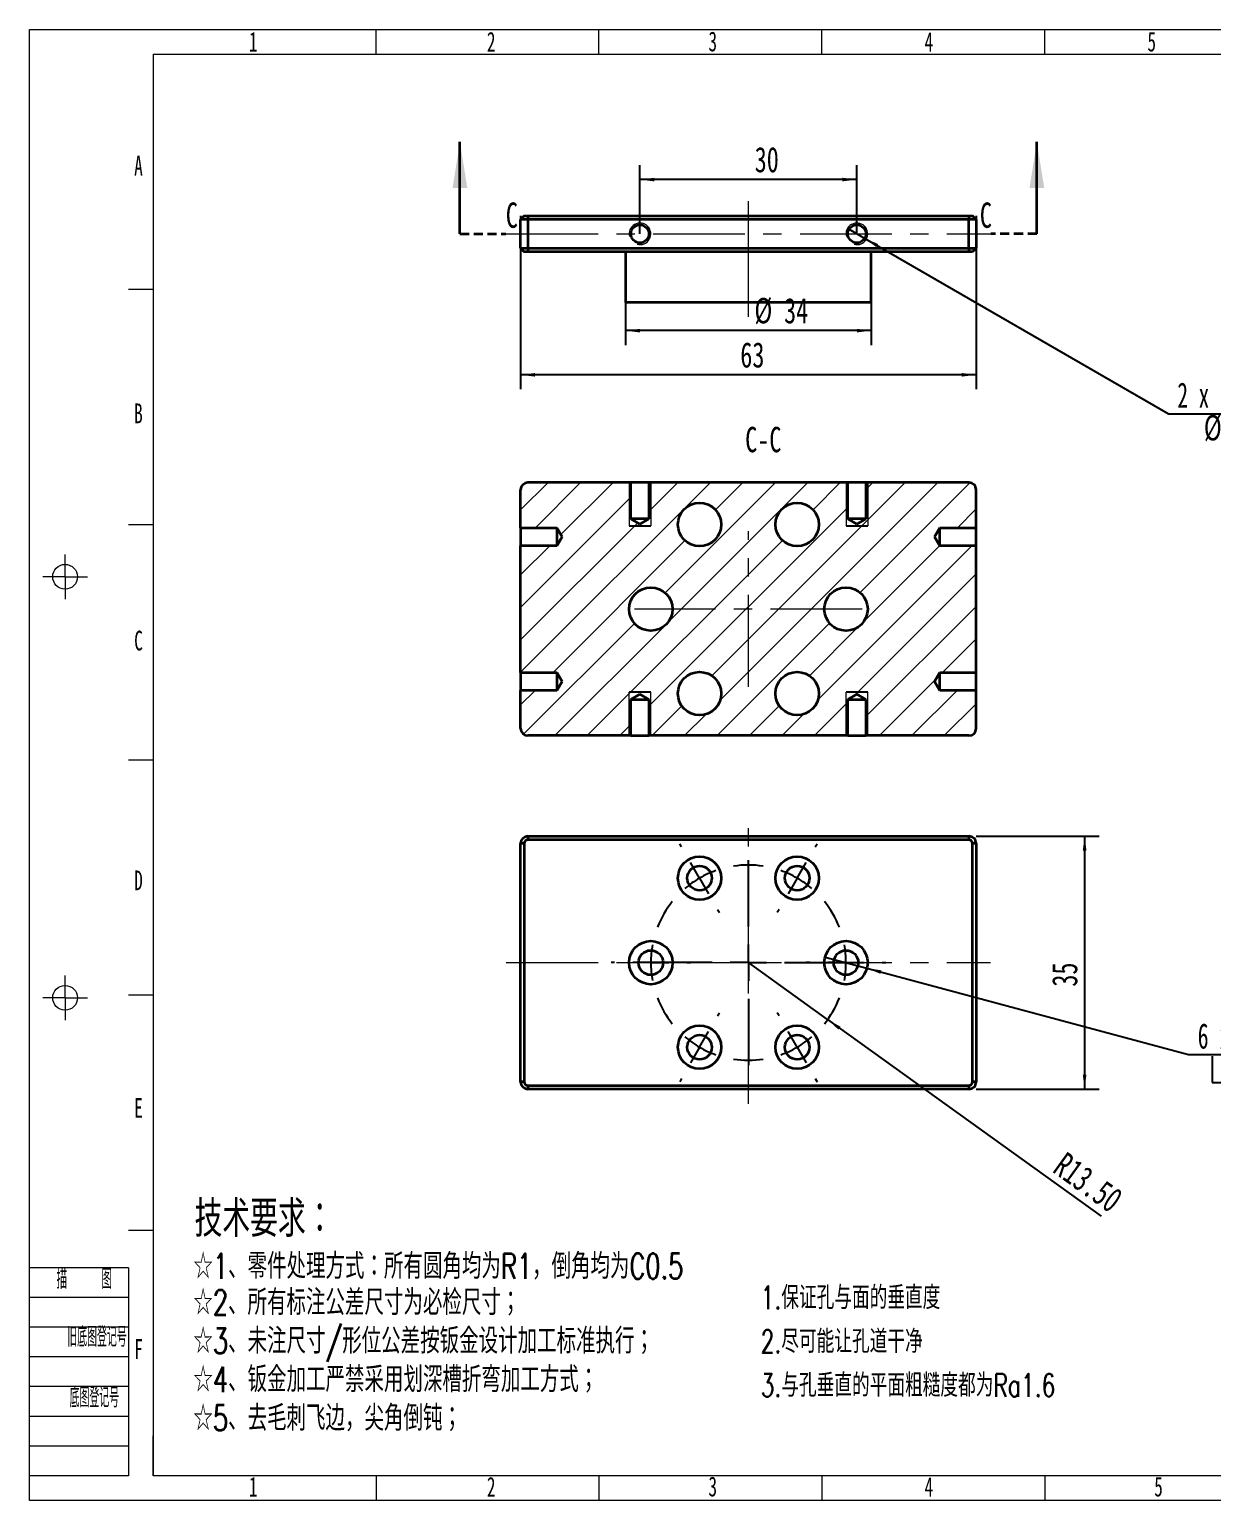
# Model space of a CAD drawing. Header units: millimetres. Extents: x 5 to 292, y 3 to 206.
# Drawn here: x 4.5 to 168, y 2.8 to 206.2 of the extents above; entities that cross this region are included whole.
import ezdxf

# ---------------------------------------------------------------- set-up
doc = ezdxf.new("R2010")
doc.units = ezdxf.units.MM
doc.linetypes.add('CENTERX2', pattern=[20.32, 12.7, -2.54, 2.54, -2.54])
doc.linetypes.add('HIDDEN', pattern=[1.905, 1.27, -0.635])
doc.layers.add('10', color=7, linetype='Continuous')
doc.layers.add('SLD-0', color=7, linetype='Continuous')
doc.layers.add('粗实线层', color=7, linetype='Continuous', lineweight=25)
doc.styles.add('SLDTEXTSTYLE0', font='TXT', dxfattribs={"width": 0.7, "bigfont": 'bigfont'})
doc.styles.add('SLDTEXTSTYLE1', font='TXT', dxfattribs={"width": 0.7})
doc.styles.add('SLDTEXTSTYLE13', font='TXT', dxfattribs={"width": 0.616667})
doc.styles.add('SLDTEXTSTYLE14', font='TXT', dxfattribs={"width": 0.633333})
doc.styles.add('SLDTEXTSTYLE7', font='TXT', dxfattribs={"width": 0.638186})
doc.styles.add('SLDTEXTSTYLE8', font='TXT', dxfattribs={"width": 0.484951, "bigfont": 'bigfont'})
doc.styles.add('SLDTEXTSTYLE9', font='TXT', dxfattribs={"width": 0.454852, "bigfont": 'bigfont'})
doc.dimstyles.new('SLDDIMSTYLE0', dxfattribs={"dimtxt": 3.5, "dimasz": 2, "dimexe": 0, "dimexo": 0.0625, "dimgap": 0.875, "dimtad": 2, "dimrnd": 1e-09, "dimzin": 12, "dimdsep": 46, "dimtxsty": 'SLDTEXTSTYLE1', "dimsah": 1, "dimcen": 0.09, "dimadec": 0, "dimazin": 3, "dimtfac": 1, "dimtofl": 0, "dimtmove": 0, "dimatfit": 3, "dimfxl": 0, "dimfrac": 2, "dimtolj": 1, "dimtzin": 12, "dimarcsym": 0})
doc.dimstyles.new('SLDDIMSTYLE1', dxfattribs={"dimtxt": 3.5, "dimasz": 2, "dimexe": 0, "dimexo": 0.0625, "dimgap": 0.875, "dimtad": 0, "dimtih": 1, "dimtoh": 1, "dimdec": 6, "dimrnd": 1e-09, "dimzin": 12, "dimdsep": 46, "dimtxsty": 'SLDTEXTSTYLE1', "dimblk1": 'NONE', "dimsah": 1, "dimcen": 0, "dimadec": 0, "dimazin": 3, "dimtfac": 1, "dimtmove": 0, "dimatfit": 3, "dimldrblk": 'NONE', "dimfxl": 0, "dimfrac": 2, "dimtolj": 1, "dimtzin": 12, "dimarcsym": 0})
doc.dimstyles.new('SLDDIMSTYLE2', dxfattribs={"dimtxt": 3.5, "dimasz": 2, "dimexe": 0, "dimexo": 0.0625, "dimgap": 0.875, "dimtad": 2, "dimrnd": 1e-09, "dimzin": 4, "dimdsep": 46, "dimtxsty": 'SLDTEXTSTYLE1', "dimsah": 1, "dimcen": 0, "dimadec": 0, "dimazin": 1, "dimtfac": 1, "dimtofl": 0, "dimtmove": 0, "dimatfit": 3, "dimfxl": 0, "dimfrac": 2, "dimtolj": 1, "dimtzin": 12, "dimarcsym": 0})
doc.dimstyles.new('SLDDIMSTYLE3', dxfattribs={"dimtxt": 3.5, "dimasz": 2, "dimexe": 0, "dimexo": 0.0625, "dimgap": 0.875, "dimtad": 0, "dimtih": 1, "dimtoh": 1, "dimrnd": 1e-09, "dimzin": 4, "dimdsep": 46, "dimtxsty": 'SLDTEXTSTYLE1', "dimblk1": 'NONE', "dimsah": 1, "dimcen": 0, "dimadec": 0, "dimazin": 1, "dimtfac": 1, "dimtmove": 0, "dimatfit": 3, "dimldrblk": 'NONE', "dimfxl": 0, "dimfrac": 2, "dimtolj": 1, "dimtzin": 12, "dimarcsym": 0})

# ---------------------------------------------------------------- blocks, each defined once
blk = doc.blocks.new('SW_NOTE_0_1')
at = {"layer": 'SLD-0', "color": 0, "char_height": 3.5, "attachment_point": 1, "style": 'SLDTEXTSTYLE0'}
for s, insert in [('☆2、所有标注公差尺寸为必检尺寸；', (0, 4.51)), ('☆3、未注尺寸/形位公差按钣金设计加工标准执行；', (0, -0.82)), ('☆4、钣金加工严禁采用划深槽折弯加工方式；', (0, -6.15)), ('☆5、去毛刺飞边，尖角倒钝；', (0, -11.48))]:
    blk.add_mtext(s, dxfattribs=dict(at, insert=insert))
blk = doc.blocks.new('SW_NOTE_0_4')
at = {"layer": '粗实线层', "color": 0, "char_height": 3.175, "attachment_point": 1, "style": 'SLDTEXTSTYLE0'}
for s, insert in [('1.保证孔与面的垂直度', (0, 4.09)), ('2.尽可能让孔道干净', (0, -1.97)), ('3.与孔垂直的平面粗糙度都为Ra1.6', (0, -8.03))]:
    blk.add_mtext(s, dxfattribs=dict(at, insert=insert))
blk = doc.blocks.new('_D')
at = {"layer": '10'}
for p, q in [((72.44, 180.48), (72.44, 156.48)), ((135.44, 180.48), (135.44, 156.48)), ((135.44, 158.48), (72.44, 158.48))]:
    blk.add_line(p, q, dxfattribs=at)
for points in [[(72.44, 158.48), (74.44, 158.23), (74.44, 158.73)], [(135.44, 158.48), (133.44, 158.73), (133.44, 158.23)]]:
    blk.add_solid(points, dxfattribs=at)
at = {"layer": '10', "insert": (102.82, 162.99), "char_height": 3.5, "attachment_point": 1, "style": 'SLDTEXTSTYLE1'}
blk.add_mtext('63', dxfattribs=at)
blk = doc.blocks.new('SW_SYMBOL_HOLE_DEPTH')
at = {"layer": '10', "color": 0}
for p, q in [((0, 875), (800, 875)), ((100, 555), (400, 75)), ((400, 875), (400, 75)), ((700, 555), (400, 75))]:
    blk.add_line(p, q, dxfattribs=at)
blk = doc.blocks.new('_D_1')
at = {"layer": '10'}
for p, q in [((117.86, 178.6), (120.02, 177.35)), ((120.02, 177.35), (162.02, 153.09)), ((162.02, 153.09), (190.87, 153.09))]:
    blk.add_line(p, q, dxfattribs=at)
blk.add_solid([(120.02, 177.35), (121.63, 176.14), (121.88, 176.57)], dxfattribs=at)
at = {"layer": '10', "xscale": 0.004511737089201878, "yscale": 0.004511737089201878, "zscale": 0.004511737089201878}
for p in [(183.91, 153.43), (180.24, 148.91)]:
    blk.add_blockref('SW_SYMBOL_HOLE_DEPTH', p, dxfattribs=at)
at = {"layer": '10', "char_height": 3.5, "attachment_point": 1}
for s, insert, style in [('2 x  M3 - 6H', (163.27, 157.42), 'SLDTEXTSTYLE13'), ('6', (189.12, 157.42), 'SLDTEXTSTYLE1'), ('%%c', (166.93, 152.92), 'SLDTEXTSTYLE1'), ('2.50', (172.35, 152.91), 'SLDTEXTSTYLE1'), ('5', (185.45, 152.91), 'SLDTEXTSTYLE1')]:
    blk.add_mtext(s, dxfattribs=dict(at, insert=insert, style=style))
blk = doc.blocks.new('_None')
blk = doc.blocks.new('_D_2')
at = {"layer": '10'}
for p, q in [((86.94, 168.48), (86.94, 162.59)), ((120.94, 168.48), (120.94, 162.59)), ((120.94, 164.59), (86.94, 164.59))]:
    blk.add_line(p, q, dxfattribs=at)
for points in [[(86.94, 164.59), (88.94, 164.34), (88.94, 164.84)], [(120.94, 164.59), (118.94, 164.84), (118.94, 164.34)]]:
    blk.add_solid(points, dxfattribs=at)
at = {"layer": '10', "char_height": 3.5, "attachment_point": 1, "style": 'SLDTEXTSTYLE1'}
for s, insert in [('%%c', (104.77, 169.11)), ('34', (108.88, 169.1))]:
    blk.add_mtext(s, dxfattribs=dict(at, insert=insert))
blk = doc.blocks.new('_D_3')
at = {"layer": '10'}
for p, q in [((88.94, 177.98), (88.94, 187.48)), ((118.94, 177.98), (118.94, 187.48)), ((118.94, 185.48), (88.94, 185.48))]:
    blk.add_line(p, q, dxfattribs=at)
for points in [[(88.94, 185.48), (90.94, 185.23), (90.94, 185.73)], [(118.94, 185.48), (116.94, 185.73), (116.94, 185.23)]]:
    blk.add_solid(points, dxfattribs=at)
at = {"layer": '10', "insert": (104.81, 189.99), "char_height": 3.5, "attachment_point": 1, "style": 'SLDTEXTSTYLE1'}
blk.add_mtext('30', dxfattribs=at)
blk = doc.blocks.new('_D_4')
at = {"layer": '10'}
for p, q in [((135.44, 94.69), (152.44, 94.69)), ((150.44, 94.69), (150.44, 59.69)), ((135.44, 59.69), (152.44, 59.69))]:
    blk.add_line(p, q, dxfattribs=at)
for points in [[(150.44, 94.69), (150.19, 92.69), (150.69, 92.69)], [(150.44, 59.69), (150.69, 61.69), (150.19, 61.69)]]:
    blk.add_solid(points, dxfattribs=at)
at = {"layer": '10', "insert": (145.93, 73.87), "char_height": 3.5, "attachment_point": 1, "rotation": 90, "style": 'SLDTEXTSTYLE1'}
blk.add_mtext('35', dxfattribs=at)
blk = doc.blocks.new('_D_5')
at = {"layer": '10'}
for q in [(103.94, 77.19), (152.73, 42.12)]:
    blk.add_line((114.9, 69.31), q, dxfattribs=at)
blk.add_solid([(114.9, 69.31), (116.38, 67.94), (116.67, 68.34)], dxfattribs=at)
at = {"layer": '10', "insert": (147.89, 51.16), "char_height": 3.5, "attachment_point": 1, "rotation": 324.2957, "style": 'SLDTEXTSTYLE1'}
blk.add_mtext('R13.50', dxfattribs=at)
blk = doc.blocks.new('SW_SYMBOL_HOLE_SPOT')
at = {"layer": '10', "color": 0}
for p, q in [((0, 875), (0, 75)), ((1600, 75), (1600, 875)), ((0, 75), (1600, 75))]:
    blk.add_line(p, q, dxfattribs=at)
blk = doc.blocks.new('_D_6')
at = {"layer": '10'}
for p, q in [((114.54, 77.96), (120.34, 76.41)), ((120.34, 76.41), (164.83, 64.48)), ((164.83, 64.48), (197.77, 64.48))]:
    blk.add_line(p, q, dxfattribs=at)
blk.add_solid([(120.34, 76.41), (122.2, 75.65), (122.33, 76.13)], dxfattribs=at)
at = {"layer": '10', "xscale": 0.004511737089201878, "yscale": 0.004511737089201878, "zscale": 0.004511737089201878}
for name, p in [('SW_SYMBOL_HOLE_SPOT', (168.1, 60.3)), ('SW_SYMBOL_HOLE_DEPTH', (184.18, 60.3))]:
    blk.add_blockref(name, p, dxfattribs=at)
at = {"layer": '10', "char_height": 3.5, "attachment_point": 1}
for s, insert, style in [('3.40 完全贯穿', (177.63, 68.8), 'SLDTEXTSTYLE0'), ('6 x', (166.08, 68.8), 'SLDTEXTSTYLE14'), ('%%c', (172.21, 68.82), 'SLDTEXTSTYLE1'), ('%%c', (175.47, 64.3), 'SLDTEXTSTYLE1'), ('6', (180.9, 64.29), 'SLDTEXTSTYLE1'), ('3.40', (189.39, 64.29), 'SLDTEXTSTYLE1')]:
    blk.add_mtext(s, dxfattribs=dict(at, insert=insert, style=style))
blk = doc.blocks.new('SW_CENTERMARKSYMBOL_0')
at = {"layer": '10', "color": 0}
for p, q in [((-16, 4.33), (-16.25, 4.76)), ((2.5, 4.33), (2.75, 4.76)), ((-13.5, 0), (-14.75, 2.17)), ((-6.75, -6.69), (-6.75, 2.5)), ((0, 0), (1.25, 2.17)), ((-13.5, 0), (-12.25, -2.17)), ((0, 0), (-1.25, -2.17)), ((-11, -4.33), (-10.75, -4.76)), ((-2.5, -4.33), (-2.75, -4.76)), ((-6.75, -11.69), (-6.75, -9.19)), ((-25.25, -11.69), (-25.75, -11.69)), ((-20.25, -11.69), (-22.75, -11.69)), ((-11.75, -11.69), (-20.94, -11.69)), ((-20.25, -11.69), (-17.75, -11.69)), ((-15.25, -11.69), (-14.75, -11.69)), ((-6.75, -11.69), (-9.25, -11.69)), ((-6.75, -11.69), (-6.75, -14.19)), ((-6.75, -11.69), (-4.25, -11.69)), ((-1.75, -11.69), (7.44, -11.69)), ((1.75, -11.69), (1.25, -11.69)), ((6.75, -11.69), (4.25, -11.69)), ((6.75, -11.69), (9.25, -11.69)), ((11.75, -11.69), (12.25, -11.69)), ((-6.75, -16.69), (-6.75, -25.88)), ((-11, -19.05), (-10.75, -18.62)), ((-2.5, -19.05), (-2.75, -18.62)), ((-13.5, -23.38), (-12.25, -21.22)), ((0, -23.38), (-1.25, -21.22)), ((-13.5, -23.38), (-14.75, -25.55)), ((0, -23.38), (1.25, -25.55)), ((-16, -27.71), (-16.25, -28.15)), ((2.5, -27.71), (2.75, -28.15))]:
    blk.add_line(p, q, dxfattribs=at)
for start, end in [(120, 130.6103), (109.3897, 120), (81.2207, 98.7793), (60, 70.6103), (49.3897, 60), (141.2207, 158.7793), (21.2207, 38.7793), (169.3897, 180), (0, 10.6103), (180, 190.6103), (349.3897, 0), (201.2207, 218.7793), (321.2207, 338.7793), (229.3897, 240), (300, 310.6103), (240, 250.6103), (289.3897, 300), (261.2207, 278.7793)]:
    blk.add_arc((-6.75, -11.69), 13.5, start, end, dxfattribs=at)

msp = doc.modelspace()

# ---------------------------------------------------------------- hatches: boundary and pattern name
at = {"layer": '10', "linetype": 'Continuous', "lineweight": 18}
h = msp.add_hatch(dxfattribs=at)
h.set_pattern_fill('ANSI31', color=256, style=0)
edge = h.paths.add_edge_path(flags=0)
edge.add_line((117.6881453, 138.5861411), (117.6881453, 143.5861411))
edge.add_line((117.6881453, 143.5861411), (90.1881453, 143.5861411))
edge.add_line((90.1881453, 143.5861411), (90.1881453, 138.5861411))
edge.add_line((90.1881453, 138.5861411), (88.9381453, 137.8350653))
edge.add_line((88.9381453, 137.8350653), (87.6881453, 138.5861411))
edge.add_line((87.6881453, 138.5861411), (87.6881453, 143.5861411))
edge.add_line((87.6881453, 143.5861411), (73.4381453, 143.5861411))
edge.add_arc((73.4381453, 142.5861411), 1, 90, 180)
edge.add_line((72.4381453, 142.5861411), (72.4381453, 137.3361411))
edge.add_line((72.4381453, 137.3361411), (77.4381453, 137.3361411))
edge.add_line((77.4381453, 137.3361411), (78.1892211, 136.0861411))
edge.add_line((78.1892211, 136.0861411), (77.4381453, 134.8361411))
edge.add_line((77.4381453, 134.8361411), (72.4381453, 134.8361411))
edge.add_line((72.4381453, 134.8361411), (72.4381453, 117.3361411))
edge.add_line((72.4381453, 117.3361411), (77.4381453, 117.3361411))
edge.add_line((77.4381453, 117.3361411), (78.1892211, 116.0861411))
edge.add_line((78.1892211, 116.0861411), (77.4381453, 114.8361411))
edge.add_line((77.4381453, 114.8361411), (72.4381453, 114.8361411))
edge.add_line((72.4381453, 114.8361411), (72.4381453, 109.5861411))
edge.add_arc((73.4381453, 109.5861411), 1, 180, 270)
edge.add_line((73.4381453, 108.5861411), (87.6881453, 108.5861411))
edge.add_line((87.6881453, 108.5861411), (87.6881453, 113.5861411))
edge.add_line((87.6881453, 113.5861411), (88.9381453, 114.3372169))
edge.add_line((88.9381453, 114.3372169), (90.1881453, 113.5861411))
edge.add_line((90.1881453, 113.5861411), (90.1881453, 108.5861411))
edge.add_line((90.1881453, 108.5861411), (117.6881453, 108.5861411))
edge.add_line((117.6881453, 108.5861411), (117.6881453, 113.5861411))
edge.add_line((117.6881453, 113.5861411), (118.9381453, 114.3372169))
edge.add_line((118.9381453, 114.3372169), (120.1881453, 113.5861411))
edge.add_line((120.1881453, 113.5861411), (120.1881453, 108.5861411))
edge.add_line((120.1881453, 108.5861411), (134.4381453, 108.5861411))
edge.add_arc((134.4381453, 109.5861411), 1, 270, 360)
edge.add_line((135.4381453, 109.5861411), (135.4381453, 114.8361411))
edge.add_line((135.4381453, 114.8361411), (130.4381453, 114.8361411))
edge.add_line((130.4381453, 114.8361411), (129.6870696, 116.0861411))
edge.add_line((129.6870696, 116.0861411), (130.4381453, 117.3361411))
edge.add_line((130.4381453, 117.3361411), (135.4381453, 117.3361411))
edge.add_line((135.4381453, 117.3361411), (135.4381453, 134.8361411))
edge.add_line((135.4381453, 134.8361411), (130.4381453, 134.8361411))
edge.add_line((130.4381453, 134.8361411), (129.6870696, 136.0861411))
edge.add_line((129.6870696, 136.0861411), (130.4381453, 137.3361411))
edge.add_line((130.4381453, 137.3361411), (135.4381453, 137.3361411))
edge.add_line((135.4381453, 137.3361411), (135.4381453, 142.5861411))
edge.add_arc((134.4381453, 142.5861411), 1, 0, 90)
edge.add_line((134.4381453, 143.5861411), (120.1881453, 143.5861411))
edge.add_line((120.1881453, 143.5861411), (120.1881453, 138.5861411))
edge.add_line((120.1881453, 138.5861411), (118.9381453, 137.8350653))
edge.add_line((118.9381453, 137.8350653), (117.6881453, 138.5861411))
edge = h.paths.add_edge_path(flags=0)
edge.add_arc((97.1881453, 114.3947981), 3, 0, 360)
edge = h.paths.add_edge_path(flags=0)
edge.add_arc((97.1881453, 137.7774841), 3, 0, 360)
edge = h.paths.add_edge_path(flags=0)
edge.add_arc((117.4381453, 126.0861411), 3, 0, 360)
edge = h.paths.add_edge_path(flags=0)
edge.add_arc((110.6881453, 137.7774841), 3, 0, 360)
edge = h.paths.add_edge_path(flags=0)
edge.add_arc((90.4381453, 126.0861411), 3, 0, 360)
edge = h.paths.add_edge_path(flags=0)
edge.add_arc((110.6881453, 114.3947981), 3, 0, 360)

# ---------------------------------------------------------------- linework, layer by layer
at = {"color": 7, "linetype": 'Continuous', "lineweight": 35}
for p, q in [((64.0411453, 177.9771695), (64.0411453, 190.6771695)), ((143.8351453, 177.9771695), (143.8351453, 190.6771695)), ((72.9381453, 180.4771695), (72.4381453, 179.9771695)), ((73.4381453, 179.9771695), (72.4381453, 179.9771695)), ((72.4381453, 175.9771695), (72.4381453, 179.9771695)), ((72.9381453, 180.4771695), (73.4381453, 180.4771695)), ((73.4381453, 180.4771695), (134.4381453, 180.4771695)), ((73.4381453, 180.4771695), (73.4381453, 179.9771695)), ((134.4381453, 179.9771695), (73.4381453, 179.9771695)), ((73.4381453, 179.9771695), (73.4381453, 175.9771695)), ((134.4381453, 180.4771695), (134.4381453, 179.9771695)), ((134.4381453, 180.4771695), (134.9381453, 180.4771695)), ((134.4381453, 175.9771695), (134.4381453, 179.9771695)), ((135.4381453, 179.9771695), (134.4381453, 179.9771695)), ((135.4381453, 179.9771695), (134.9381453, 180.4771695)), ((135.4381453, 179.9771695), (135.4381453, 175.9771695)), ((72.4381453, 175.9771695), (73.4381453, 175.9771695)), ((72.4381453, 175.9771695), (72.9381453, 175.4771695)), ((73.4381453, 175.4771695), (72.9381453, 175.4771695)), ((73.4381453, 175.9771695), (134.4381453, 175.9771695)), ((73.4381453, 175.9771695), (73.4381453, 175.4771695)), ((103.9381453, 175.4771695), (73.4381453, 175.4771695)), ((86.9381453, 175.4771695), (86.9381453, 168.4771695)), ((134.4381453, 175.4771695), (103.9381453, 175.4771695)), ((120.9381453, 168.4771695), (120.9381453, 175.4771695)), ((134.4381453, 175.9771695), (135.4381453, 175.9771695)), ((134.4381453, 175.9771695), (134.4381453, 175.4771695)), ((134.9381453, 175.4771695), (134.4381453, 175.4771695)), ((135.4381453, 175.9771695), (134.9381453, 175.4771695)), ((120.9381453, 168.4771695), (86.9381453, 168.4771695)), ((72.4381453, 137.3361411), (72.4381453, 142.5861411)), ((87.6881453, 143.5861411), (73.4381453, 143.5861411)), ((87.6881453, 138.5861411), (87.6881453, 143.5861411)), ((90.1881453, 143.5861411), (87.6881453, 143.5861411)), ((90.1881453, 143.5861411), (90.1881453, 138.5861411)), ((117.6881453, 143.5861411), (90.1881453, 143.5861411)), ((117.6881453, 138.5861411), (117.6881453, 143.5861411)), ((120.1881453, 143.5861411), (117.6881453, 143.5861411)), ((120.1881453, 143.5861411), (120.1881453, 138.5861411)), ((134.4381453, 143.5861411), (120.1881453, 143.5861411)), ((135.4381453, 137.3361411), (135.4381453, 142.5861411)), ((88.9381453, 137.8350653), (87.6881453, 138.5861411)), ((90.1881453, 138.5861411), (87.6881453, 138.5861411)), ((90.1881453, 138.5861411), (88.9381453, 137.8350653)), ((118.9381453, 137.8350653), (117.6881453, 138.5861411)), ((120.1881453, 138.5861411), (117.6881453, 138.5861411)), ((120.1881453, 138.5861411), (118.9381453, 137.8350653)), ((72.4381453, 137.3361411), (77.4381453, 137.3361411)), ((72.4381453, 137.3361411), (72.4381453, 134.8361411)), ((77.4381453, 137.3361411), (78.1892211, 136.0861411)), ((77.4381453, 137.3361411), (77.4381453, 134.8361411)), ((129.6870696, 136.0861411), (130.4381453, 137.3361411)), ((130.4381453, 137.3361411), (135.4381453, 137.3361411)), ((130.4381453, 134.8361411), (130.4381453, 137.3361411)), ((135.4381453, 134.8361411), (135.4381453, 137.3361411)), ((72.4381453, 117.3361411), (72.4381453, 134.8361411)), ((77.4381453, 134.8361411), (72.4381453, 134.8361411)), ((78.1892211, 136.0861411), (77.4381453, 134.8361411)), ((130.4381453, 134.8361411), (129.6870696, 136.0861411)), ((135.4381453, 134.8361411), (130.4381453, 134.8361411)), ((135.4381453, 117.3361411), (135.4381453, 134.8361411)), ((72.4381453, 117.3361411), (77.4381453, 117.3361411)), ((72.4381453, 117.3361411), (72.4381453, 114.8361411)), ((77.4381453, 117.3361411), (78.1892211, 116.0861411)), ((77.4381453, 117.3361411), (77.4381453, 114.8361411)), ((78.1892211, 116.0861411), (77.4381453, 114.8361411)), ((129.6870696, 116.0861411), (130.4381453, 117.3361411)), ((130.4381453, 114.8361411), (129.6870696, 116.0861411)), ((130.4381453, 117.3361411), (135.4381453, 117.3361411)), ((130.4381453, 114.8361411), (130.4381453, 117.3361411)), ((135.4381453, 114.8361411), (135.4381453, 117.3361411)), ((72.4381453, 109.5861411), (72.4381453, 114.8361411)), ((77.4381453, 114.8361411), (72.4381453, 114.8361411)), ((87.6881453, 113.5861411), (88.9381453, 114.3372169)), ((88.9381453, 114.3372169), (90.1881453, 113.5861411)), ((117.6881453, 113.5861411), (118.9381453, 114.3372169)), ((118.9381453, 114.3372169), (120.1881453, 113.5861411)), ((135.4381453, 114.8361411), (130.4381453, 114.8361411)), ((135.4381453, 109.5861411), (135.4381453, 114.8361411)), ((87.6881453, 108.5861411), (87.6881453, 113.5861411)), ((87.6881453, 113.5861411), (90.1881453, 113.5861411)), ((90.1881453, 113.5861411), (90.1881453, 108.5861411)), ((117.6881453, 108.5861411), (117.6881453, 113.5861411)), ((117.6881453, 113.5861411), (120.1881453, 113.5861411)), ((120.1881453, 113.5861411), (120.1881453, 108.5861411)), ((87.6881453, 108.5861411), (73.4381453, 108.5861411)), ((87.6881453, 108.5861411), (90.1881453, 108.5861411)), ((117.6881453, 108.5861411), (90.1881453, 108.5861411)), ((117.6881453, 108.5861411), (120.1881453, 108.5861411)), ((134.4381453, 108.5861411), (120.1881453, 108.5861411)), ((72.9381453, 93.6875713), (72.4381453, 93.6875713)), ((72.4381453, 60.6875713), (72.4381453, 93.6875713)), ((72.9381453, 93.6875713), (72.9381453, 60.6875713)), ((73.4381453, 94.6875713), (134.4381453, 94.6875713)), ((73.4381453, 94.6875713), (73.4381453, 94.1875713)), ((134.4381453, 94.1875713), (73.4381453, 94.1875713)), ((134.4381453, 94.6875713), (134.4381453, 94.1875713)), ((135.4381453, 93.6875713), (134.9381453, 93.6875713)), ((134.9381453, 60.6875713), (134.9381453, 93.6875713)), ((135.4381453, 93.6875713), (135.4381453, 60.6875713)), ((72.9381453, 60.6875713), (72.4381453, 60.6875713)), ((73.4381453, 60.1875713), (134.4381453, 60.1875713)), ((73.4381453, 60.1875713), (73.4381453, 59.6875713)), ((134.4381453, 59.6875713), (73.4381453, 59.6875713)), ((134.4381453, 60.1875713), (134.4381453, 59.6875713)), ((135.4381453, 60.6875713), (134.9381453, 60.6875713))]:
    msp.add_line(p, q, dxfattribs=at)
at = {"color": 7, "linetype": 'HIDDEN', "lineweight": 35}
for p, q in [((64.0411453, 177.9771695), (70.3911453, 177.9771695)), ((143.8351453, 177.9771695), (137.4851453, 177.9771695))]:
    msp.add_line(p, q, dxfattribs=at)
at = {"color": 7, "linetype": 'Continuous', "lineweight": 18}
for p, q in [((87.4381453, 143.5861411), (87.4381453, 137.5861411)), ((90.4381453, 143.5861411), (90.4381453, 137.5861411)), ((117.4381453, 143.5861411), (117.4381453, 137.5861411)), ((120.4381453, 143.5861411), (120.4381453, 137.5861411)), ((87.4381453, 108.5861411), (87.4381453, 114.5861411)), ((90.4381453, 108.5861411), (90.4381453, 114.5861411)), ((117.4381453, 108.5861411), (117.4381453, 114.5861411)), ((120.4381453, 108.5861411), (120.4381453, 114.5861411))]:
    msp.add_line(p, q, dxfattribs=at)
at = {"color": 7, "linetype": 'Continuous', "lineweight": 25}
for p, q in [((87.4381453, 137.5861411), (90.4381453, 137.5861411)), ((117.4381453, 137.5861411), (120.4381453, 137.5861411)), ((90.4381453, 114.5861411), (87.4381453, 114.5861411)), ((120.4381453, 114.5861411), (117.4381453, 114.5861411))]:
    msp.add_line(p, q, dxfattribs=at)
at = {"color": 7, "linetype": 'Continuous', "lineweight": 35}
for centre, radius in [((88.9381453, 177.9771695), 1.25), ((118.9381453, 177.9771695), 1.25), ((97.1881453, 137.7774841), 3), ((110.6881453, 137.7774841), 3), ((90.4381453, 126.0861411), 3), ((117.4381453, 126.0861411), 3), ((97.1881453, 114.3947981), 3), ((110.6881453, 114.3947981), 3), ((97.1881453, 88.8789143), 3), ((110.6881453, 88.8789143), 3), ((97.1881453, 88.8789143), 1.7), ((110.6881453, 88.8789143), 1.7), ((90.4381453, 77.1875713), 3), ((117.4381453, 77.1875713), 3), ((90.4381453, 77.1875713), 1.7), ((117.4381453, 77.1875713), 1.7), ((97.1881453, 65.4962284), 3), ((97.1881453, 65.4962284), 1.7), ((110.6881453, 65.4962284), 3), ((110.6881453, 65.4962284), 1.7)]:
    msp.add_circle(centre, radius, dxfattribs=at)
at = {"color": 7, "linetype": 'Continuous', "lineweight": 18}
for centre in [(88.9381453, 177.9771695), (118.9381453, 177.9771695)]:
    msp.add_arc(centre, 1.5, 255, 195, dxfattribs=at)
at = {"color": 7, "linetype": 'Continuous', "lineweight": 35}
for centre, radius, start, end in [((73.4381453, 142.5861411), 1, 90, 180), ((134.4381453, 142.5861411), 1, 0, 90), ((73.4381453, 109.5861411), 1, 180, 270), ((134.4381453, 109.5861411), 1, 270, 0), ((73.4381453, 93.6875713), 1, 90, 180), ((73.4381453, 93.6875713), 0.5, 90, 180), ((134.4381453, 93.6875713), 1, 0, 90), ((134.4381453, 93.6875713), 0.5, 0, 90), ((73.4381453, 60.6875713), 1, 180, 270), ((73.4381453, 60.6875713), 0.5, 180, 270), ((134.4381453, 60.6875713), 0.5, 270, 0), ((134.4381453, 60.6875713), 1, 270, 0)]:
    msp.add_arc(centre, radius, start, end, dxfattribs=at)
for points in [[(64.0411453, 190.6771695), (63.0251453, 184.3271695), (65.0571453, 184.3271695)], [(143.8351453, 190.6771695), (142.8191453, 184.3271695), (144.8511453, 184.3271695)]]:
    msp.add_solid(points, dxfattribs=at)
at = {"layer": '10', "linetype": 'CENTERX2', "lineweight": 18}
for p, q in [((103.9381453, 173.4771695), (103.9381453, 182.4771695)), ((70.4381453, 177.9771695), (137.4381453, 177.9771695)), ((103.9381453, 166.4771695), (103.9381453, 177.4771695)), ((103.9381453, 115.3361411), (103.9381453, 136.8361411)), ((119.6881453, 126.0861411), (88.1881453, 126.0861411)), ((103.9381453, 57.6875713), (103.9381453, 96.6875713)), ((70.4381453, 77.1875713), (137.4381453, 77.1875713))]:
    msp.add_line(p, q, dxfattribs=at)
at = {"layer": 'SLD-0', "color": 179, "linetype": 'Continuous', "lineweight": 18}
for p, q in [((4.5, 2.8), (4.5, 206.245)), ((4.5, 206.245), (292.2, 206.245)), ((52.45, 202.82), (52.45, 206.245)), ((83.275, 202.82), (83.275, 206.245)), ((114.1, 202.82), (114.1, 206.245)), ((144.925, 202.82), (144.925, 206.245)), ((144.925, 202.82), (144.925, 206.245)), ((21.625, 202.82), (288.775, 202.82)), ((21.625, 202.82), (21.625, 6.225)), ((21.625, 170.2825), (18.2, 170.2825)), ((21.625, 137.745), (18.2, 137.745)), ((9.432, 130.5525), (9.432, 133.635)), ((9.432, 130.5525), (6.3495, 130.5525)), ((9.432, 130.5525), (12.5145, 130.5525)), ((9.432, 130.5525), (9.432, 127.47)), ((21.625, 105.2075), (18.2, 105.2075)), ((9.432, 72.3275), (9.432, 75.41)), ((9.432, 72.3275), (6.3495, 72.3275)), ((9.432, 72.3275), (9.432, 69.245)), ((9.432, 72.3275), (12.5145, 72.3275)), ((21.625, 72.67), (18.2, 72.67)), ((21.625, 40.1325), (18.2, 40.1325)), ((18.2, 34.995), (4.5, 34.995)), ((18.2, 34.995), (18.2, 6.225)), ((18.2, 30.885), (4.5, 30.885)), ((18.2, 26.775), (4.5, 26.775)), ((18.2, 22.665), (4.5, 22.665)), ((18.2, 18.555), (4.5, 18.555)), ((18.2, 14.445), (4.5, 14.445)), ((18.2, 10.335), (4.5, 10.335)), ((21.625, 6.225), (21.6250002, 11.7392498)), ((18.2, 6.225), (4.5, 6.225)), ((288.775, 6.225), (21.625, 6.225)), ((165.4750002, 6.2249998), (21.625, 6.2249998)), ((52.45, 6.225), (52.45, 2.8)), ((83.275, 6.225), (83.275, 2.8)), ((114.1, 6.225), (114.1, 2.8)), ((114.1, 6.225), (114.1, 2.8)), ((144.925, 6.225), (144.925, 2.8)), ((144.925, 6.225), (144.925, 2.8)), ((292.2, 2.8), (4.5, 2.8))]:
    msp.add_line(p, q, dxfattribs=at)
for centre in [(9.432, 130.5525), (9.432, 72.3275)]:
    msp.add_circle(centre, 1.7125, dxfattribs=at)

# ---------------------------------------------------------------- block references
at = {"layer": '10'}
msp.add_blockref('SW_CENTERMARKSYMBOL_0', (110.6881453, 88.8789143), dxfattribs=at)
at = {"layer": 'SLD-0'}
msp.add_blockref('SW_NOTE_0_1', (27.1808347, 27.4535544), dxfattribs=at)
at = {"layer": '粗实线层'}
msp.add_blockref('SW_NOTE_0_4', (105.6314905, 28.3659964), dxfattribs=at)

# ---------------------------------------------------------------- texts
at = {"color": 7, "linetype": 'Continuous', "char_height": 3.5, "attachment_point": 1, "style": 'SLDTEXTSTYLE1'}
for insert in [(70.3911453, 182.3112614), (135.9513271, 182.3112614)]:
    msp.add_mtext('C', dxfattribs=dict(at, insert=insert))
at = {"layer": '10', "insert": (105.9973737, 151.277902), "char_height": 3.5, "attachment_point": 2, "style": 'SLDTEXTSTYLE1'}
msp.add_mtext('C-C', dxfattribs=at)
at = {"layer": 'SLD-0', "char_height": 2.74}
for s, insert, attachment_point, style in [('1', (34.8547924, 205.9063322), 1, 'SLDTEXTSTYLE7'), ('2', (67.7711555, 205.9063322), 1, 'SLDTEXTSTYLE7'), ('3', (98.4143388, 205.9529122), 1, 'SLDTEXTSTYLE7'), ('4', (128.2997947, 205.8953722), 1, 'SLDTEXTSTYLE7'), ('5', (159.1247947, 205.9419522), 1, 'SLDTEXTSTYLE7'), ('A', (18.98775, 188.7658445), 1, 'SLDTEXTSTYLE7'), ('B', (18.98775, 154.515376), 1, 'SLDTEXTSTYLE7'), ('C', (18.98775, 123.0979122), 1, 'SLDTEXTSTYLE7'), ('D', (18.98775, 89.9340903), 1, 'SLDTEXTSTYLE7'), ('E', (18.98775, 58.4695831), 1, 'SLDTEXTSTYLE7'), ('描    图', (12.0797211, 34.8098221), 2, 'SLDTEXTSTYLE8'), ('旧底图登记号', (13.8474001, 26.8077064), 2, 'SLDTEXTSTYLE9'), ('F', (18.98775, 25.1371881), 1, 'SLDTEXTSTYLE7'), ('底图登记号', (13.4828936, 18.4140978), 2, 'SLDTEXTSTYLE9'), ('1', (34.8547924, 6.0724791), 1, 'SLDTEXTSTYLE7'), ('2', (67.7711555, 6.0724791), 1, 'SLDTEXTSTYLE7'), ('3', (98.4143388, 6.1190591), 1, 'SLDTEXTSTYLE7'), ('4', (128.2997947, 6.0615191), 1, 'SLDTEXTSTYLE7'), ('5', (160.0643388, 6.1080991), 1, 'SLDTEXTSTYLE7')]:
    msp.add_mtext(s, dxfattribs=dict(at, insert=insert, attachment_point=attachment_point, style=style))
at = {"layer": '粗实线层', "attachment_point": 1, "style": 'SLDTEXTSTYLE0'}
for s, insert, char_height in [('技术要求：', (27.3301635, 44.2700103), 5), ('☆1、零件处理方式：所有圆角均为R1，倒角均为C0.5', (27.1808347, 36.9671785), 3.5)]:
    msp.add_mtext(s, dxfattribs=dict(at, insert=insert, char_height=char_height))

# ---------------------------------------------------------------- dimensions: what is measured, and where the dimension line sits
at = {"layer": '10'}
for base, p1, p2, picture, middle in [((88.9381453, 185.4771695), (118.9381453, 177.9771695), (88.9381453, 177.9771695), '_D_3', (106.3505366, 185.4771695)), ((72.4381453, 158.4771695), (135.4381453, 180.4771695), (72.4381453, 180.4771695), '_D', (104.355172, 158.4771695))]:
    dim = msp.add_linear_dim(base=base, p1=p1, p2=p2, dimstyle='SLDDIMSTYLE0', dxfattribs=at)
    dim.commit()
    dim.dimension.update_dxf_attribs({"geometry": picture, "text_midpoint": middle, "dimtype": 160})
dim = msp.add_diameter_dim_2p(p1=(117.8557551, 178.6024146), p2=(120.0205356, 177.3519245), text='2 x  M3 - 6H {\\fGDT;x} 6\\P%%c 2.50 {\\fGDT;x} 5\\P', dimstyle='SLDDIMSTYLE1', override={"dimpost": '<>'}, dxfattribs=at)
dim.commit()
dim.dimension.update_dxf_attribs({"geometry": '_D_1', "text_midpoint": (177.0684004, 152.9082517), "dimtype": 163})
dim = msp.add_linear_dim(base=(86.9381453, 164.5861688), p1=(120.9381453, 168.4771695), p2=(86.9381453, 168.4771695), text='%%c<>', dimstyle='SLDDIMSTYLE0', dxfattribs=at)
dim.commit()
dim.dimension.update_dxf_attribs({"geometry": '_D_2', "text_midpoint": (108.3623858, 164.5861688), "dimtype": 160})
dim = msp.add_linear_dim(base=(150.4381453, 59.6875713), p1=(135.4381453, 94.6875713), p2=(135.4381453, 59.6875713), angle=90, dimstyle='SLDDIMSTYLE0', dxfattribs=at)
dim.commit()
dim.dimension.update_dxf_attribs({"geometry": '_D_4', "text_midpoint": (150.4381453, 75.4085809), "dimtype": 160})
dim = msp.add_diameter_dim_2p(p1=(114.5405667, 77.9647702), p2=(120.3357239, 76.4103724), text='6 x <> 完全贯穿\\P{\\fGDT;v}%%c 6 {\\fGDT;x} 3.40\\P', dimstyle='SLDDIMSTYLE3', dxfattribs=at)
dim.commit()
dim.dimension.update_dxf_attribs({"geometry": '_D_6', "text_midpoint": (181.9252586, 64.2902926), "dimtype": 163})
dim = msp.add_radius_dim(center=(103.9381453, 77.1875713), mpoint=(114.9006823, 69.308943), dimstyle='SLDDIMSTYLE2', dxfattribs=at)
dim.commit()
dim.dimension.update_dxf_attribs({"geometry": '_D_5', "text_midpoint": (149.025828, 44.7836758), "dimtype": 164})

doc.saveas('drawing.dxf')
